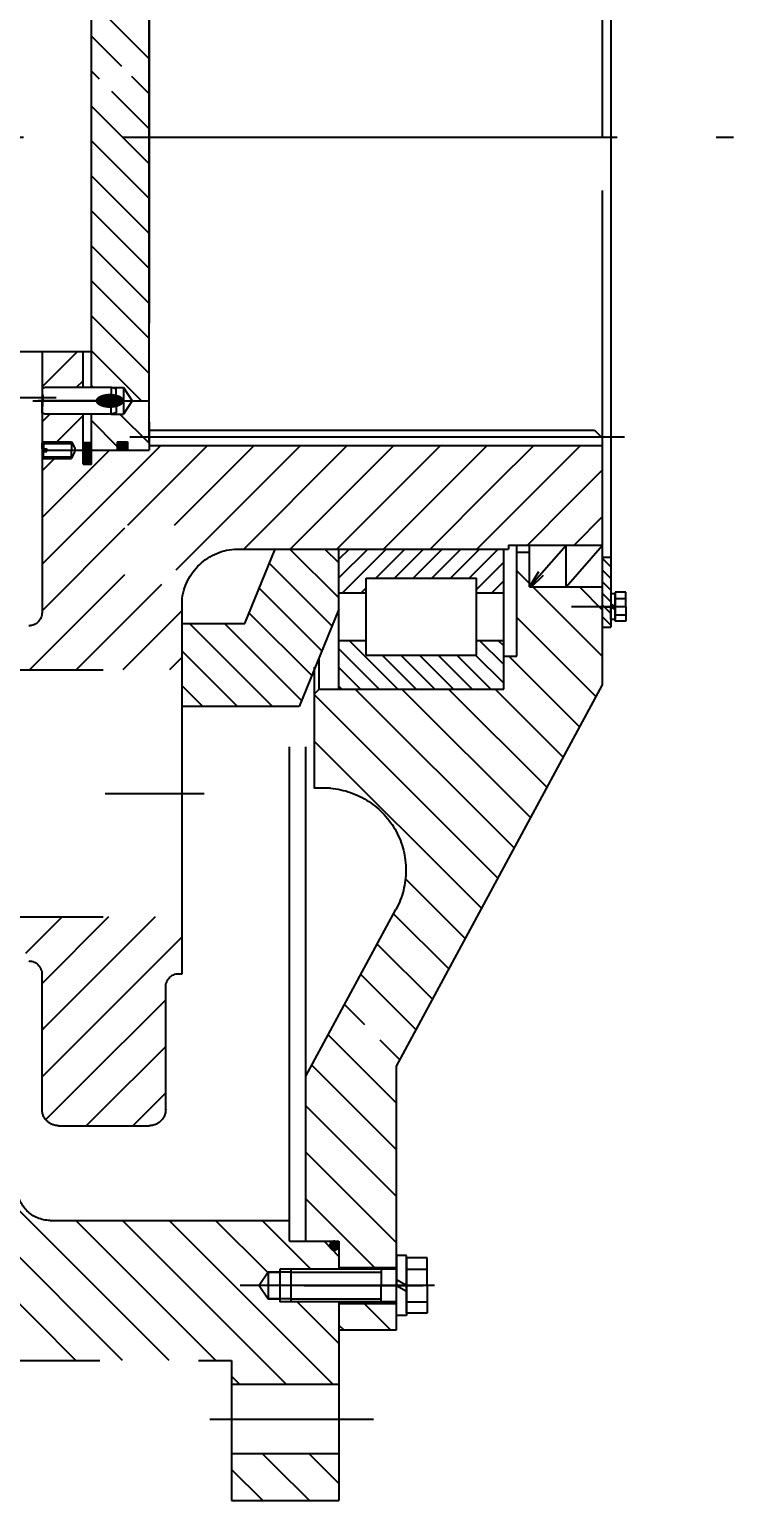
# Model space of a CAD drawing. Header units: millimetres. Extents: x 0 to 12600, y -349 to 8910.
# Drawn here: x 6378 to 6805, y 4585 to 5478 of the extents above; entities that cross this region are included whole.
import ezdxf
from ezdxf.enums import TextEntityAlignment as Align

# ---------------------------------------------------------------- set-up
doc = ezdxf.new("R2010")
doc.units = ezdxf.units.MM
doc.header["$LTSCALE"] = 300
doc.linetypes.add('G', pattern=[2, 1.25, -0.25, 0.25, -0.25])
doc.linetypes.add('K', pattern=[2.5, 1.25, -0.25, 0.25, -0.25, 0.25, -0.25])
for name, color, linetype in [('01', 7, 'Continuous'), ('05', 142, 'G'), ('07', 6, 'K')]:
    doc.layers.add(name, color=color, linetype=linetype)
doc.styles.get("Standard").update_dxf_attribs({"font": 'isocp', "width": 0.707, "bigfont": 'intecad.shx'})

# ---------------------------------------------------------------- blocks, each defined once
blk = doc.blocks.new('FDSDSDFG')
at = {"layer": '05', "color": 142, "linetype": 'G', "ltscale": 0.8}
blk.add_line((-2937.48, 14554.18), (-2937.48, 13703.57), dxfattribs=at)
at = {"layer": '07', "color": 6, "linetype": 'K', "ltscale": 0.8}
for p, q in [((-2779.26, 14114.32), (-2779.26, 14701.67)), ((-2539.18, 14564.66), (-2539.18, 14020.72)), ((-2614.18, 14505.96), (-2614.18, 14037.96)), ((-2464.18, 14505.96), (-2464.18, 14037.96)), ((-2194.98, 14507.96), (-2194.98, 14007.96)), ((-2194.98, 14507.96), (-2194.98, 14007.96)), ((-2312.48, 14456.16), (-2312.48, 14116.81)), ((-2807.33, 14139.96), (-2807.33, 14092.96)), ((-2807.33, 14122.96), (-2648.83, 14122.96)), ((-2751.48, 14122.96), (-2752.48, 14121.96)), ((-2752.48, 14122.96), (-2752.48, 14105.12)), ((-2752.48, 14121.96), (-2748.28, 14121.96)), ((-2748.28, 14122.96), (-2751.48, 14122.96)), ((-2751.48, 14122.96), (-2751.48, 14104.55)), ((-2748.28, 14122.96), (-2748.28, 14119.96)), ((-2748.28, 14119.96), (-2747.48, 14119.96)), ((-2747.48, 14122.96), (-2747.48, 14102.96)), ((-2746.68, 14119.96), (-2747.48, 14119.96)), ((-2746.68, 14122.96), (-2743.48, 14122.96)), ((-2746.68, 14122.96), (-2746.68, 14119.96)), ((-2742.48, 14121.96), (-2746.68, 14121.96)), ((-2743.48, 14122.96), (-2742.48, 14121.96)), ((-2743.48, 14122.96), (-2743.48, 14104.55)), ((-2742.48, 14122.96), (-2742.48, 14105.12)), ((-2347.48, 14122.96), (-2429.45, 14122.96)), ((-2279.98, 14117.96), (-2279.98, 13972.96)), ((-2337.48, 14112.96), (-2337.48, 14057.96)), ((-2785.4, 14097.96), (-2807.33, 14097.96)), ((-2738.89, 14097.96), (-2769.4, 14097.96)), ((-2752.48, 14105.12), (-2748.73, 14102.96)), ((-2752.48, 14105.12), (-2747.48, 14105.12)), ((-2752.08, 14097.96), (-2752.08, 14092.96)), ((-2748.73, 14102.96), (-2747.48, 14102.96)), ((-2742.48, 14105.12), (-2747.48, 14105.12)), ((-2747.48, 14103.72), (-2747.48, 14097.96)), ((-2746.23, 14102.96), (-2747.48, 14102.96)), ((-2747.48, 14099.72), (-2747.48, 14097.96)), ((-2742.48, 14105.12), (-2746.23, 14102.96)), ((-2738.89, 14097.96), (-2738.89, 14092.96)), ((-2785.4, 14092.96), (-3136.06, 14092.96)), ((-2738.89, 14092.96), (-2769.4, 14092.96)), ((-2747.48, 14092.96), (-2747.48, 14057.96)), ((-2752.48, 14077.12), (-2752.48, 14071.12)), ((-2747.48, 14077.12), (-2752.48, 14077.12)), ((-2752.48, 14071.12), (-2747.48, 14071.12)), ((-2755.48, 14069.78), (-2755.48, 13767.25)), ((-3124.63, 14057.96), (-2747.48, 14057.96)), ((-2752.48, 14057.96), (-3122.48, 14057.96)), ((-2759.68, 14057.96), (-2759.68, 13787.96)), ((-2750.33, 14057.96), (-2750.33, 13782.96)), ((-2347.48, 14047.96), (-2421.75, 14047.96)), ((-2429.75, 14037.96), (-2657.48, 14037.96)), ((-2642.33, 14037.96), (-2642.33, 13999.91)), ((-2591.9, 13967.01), (-2591.9, 14037.96)), ((-2429.75, 14039.96), (-2429.75, 14037.96)), ((-2159.48, 14021.11), (-2159.48, 13921.86)), ((-2687.48, 14002.96), (-2687.48, 13839.96)), ((-2194.98, 14007.96), (-2109.98, 14007.96)), ((-2180.58, 14007.96), (-2180.58, 13942.96)), ((-2138.58, 14007.96), (-2138.58, 13942.96)), ((-2109.98, 14007.96), (-2109.98, 13942.96)), ((-2267.48, 13972.96), (-2591.9, 13972.96)), ((-2267.48, 13972.96), (-2591.9, 13972.96)), ((-2267.48, 13972.96), (-2267.48, 13942.96)), ((-2240.5, 13887.39), (-2240.5, 13971.51)), ((-2240.5, 13964.06), (-2240.5, 13891.87)), ((-2615.71, 13957.96), (-2542.29, 13957.96)), ((-2599.48, 13957.96), (-2602.48, 13954.96)), ((-2267.48, 13962.96), (-2601.87, 13962.96)), ((-2267.48, 13962.96), (-2594.5, 13962.96)), ((-2542.29, 13947.96), (-2542.29, 13957.96)), ((-2367.48, 13962.96), (-2468.72, 13908.28)), ((-2602.48, 13954.96), (-2602.48, 13842.96)), ((-2602.48, 13942.96), (-2687.48, 13942.96)), ((-2687.48, 13925.46), (-2669.98, 13942.96)), ((-2687.48, 13936.77), (-2681.29, 13942.96)), ((-2687.48, 13914.15), (-2660.98, 13940.65)), ((-2660.98, 13942.96), (-2660.98, 13926.38)), ((-2631.98, 13942.96), (-2631.98, 13926.38)), ((-2602.48, 13918.57), (-2626.86, 13942.96)), ((-2602.48, 13929.89), (-2615.55, 13942.96)), ((-2602.48, 13941.2), (-2604.23, 13942.96)), ((-2267.48, 13942.96), (-2250.5, 13942.96)), ((-2230.5, 13942.96), (-2109.98, 13942.96)), ((-2213.52, 13942.96), (-2213.52, 13907.96)), ((-2663.93, 13926.38), (-2660.98, 13929.33)), ((-2602.48, 13907.26), (-2631.98, 13936.76)), ((-2687.48, 13902.83), (-2669.85, 13920.46)), ((-2669.85, 13926.38), (-2669.85, 13859.53)), ((-2623.11, 13926.38), (-2669.85, 13926.38)), ((-2623.11, 13926.38), (-2623.11, 13859.53)), ((-2602.48, 13895.95), (-2623.11, 13916.58)), ((-2687.48, 13891.52), (-2669.85, 13909.15)), ((-2602.48, 13884.63), (-2623.11, 13905.26)), ((-2373.52, 13907.96), (-2604.98, 13782.96)), ((-2213.52, 13907.96), (-2373.52, 13907.96)), ((-2213.52, 13907.96), (-2373.52, 13907.96)), ((-2687.48, 13880.21), (-2669.85, 13897.83)), ((-2602.48, 13873.32), (-2623.11, 13893.95)), ((-2687.48, 13868.89), (-2669.85, 13886.52)), ((-2687.48, 13857.58), (-2669.85, 13875.21)), ((-2602.48, 13862.01), (-2623.11, 13882.63)), ((-2602.48, 13850.69), (-2623.11, 13871.32)), ((-2687.48, 13846.27), (-2669.85, 13863.89)), ((-2679.47, 13842.96), (-2662.9, 13859.53)), ((-2623.11, 13859.53), (-2669.85, 13859.53)), ((-2660.98, 13859.53), (-2660.98, 13842.96)), ((-2631.98, 13859.53), (-2631.98, 13842.96)), ((-2617.37, 13842.96), (-2631.98, 13857.57)), ((-2606.06, 13842.96), (-2623.11, 13860.01)), ((-2668.16, 13842.96), (-2660.98, 13850.14)), ((-2602.48, 13842.96), (-2687.48, 13842.96)), ((-2628.68, 13842.96), (-2631.98, 13846.25)), ((-2622.48, 13842.96), (-2622.48, 13834.96)), ((-2622.48, 13834.96), (-2689.83, 13834.96)), ((-2685.48, 13834.96), (-2685.48, 13827.36)), ((-2685.48, 13827.96), (-2685.48, 13827.36)), ((-2759.68, 13787.96), (-2754.68, 13782.96)), ((-2755.48, 13792.96), (-2755.48, 13782.96)), ((-2937.48, 13782.96), (-3269.98, 13782.96)), ((-3234.98, 13777.96), (-2937.48, 13777.96)), ((-2604.98, 13782.96), (-2937.38, 13782.96)), ((-2937.38, 13777.96), (-2639.98, 13777.96)), ((-2604.98, 13782.96), (-2751.23, 13782.96)), ((-2682.48, 13782.96), (-2682.48, 13777.96)), ((-2652.48, 13781.58), (-2652.48, 13775.58)), ((-2639.98, 13782.96), (-2639.98, 13777.96))]:
    blk.add_line(p, q, dxfattribs=at)
at = {"layer": '07', "color": 6, "linetype": 'K'}
for p, q in [((-2194.98, 14102.35), (-2287.27, 14194.65)), ((-2194.98, 14074.07), (-2292.68, 14171.77)), ((-2194.98, 14045.79), (-2292.68, 14143.49)), ((-2777.4, 14128.53), (-2777.4, 14057.96)), ((-2777.4, 14075.56), (-2777.4, 14125.36)), ((-2671.75, 14072.96), (-2614.18, 14130.53)), ((-2464.18, 14110.83), (-2442.05, 14132.96)), ((-2807.33, 14101.48), (-2785.85, 14122.96)), ((-2807.33, 14122.69), (-2807.06, 14122.96)), ((-2785.4, 14120.96), (-2784.87, 14122.96)), ((-2785.4, 14080.96), (-2785.4, 14120.96)), ((-2784.87, 14122.96), (-2777.4, 14122.96)), ((-2781.4, 14122.96), (-2780.6, 14122.5)), ((-2780.6, 14122.5), (-2777.4, 14122.5)), ((-2769.94, 14122.96), (-2777.4, 14122.96)), ((-2774.2, 14122.5), (-2777.4, 14122.5)), ((-2773.4, 14122.96), (-2774.2, 14122.5)), ((-2769.4, 14120.96), (-2769.94, 14122.96)), ((-2769.4, 14118.19), (-2764.63, 14122.96)), ((-2769.4, 14080.96), (-2769.4, 14120.96)), ((-2750.33, 14050.95), (-2678.32, 14122.96)), ((-2747.48, 14082.08), (-2706.6, 14122.96)), ((-2742.48, 14115.37), (-2734.89, 14122.96)), ((-2700.03, 14072.96), (-2650.03, 14122.96)), ((-2464.18, 14082.54), (-2423.76, 14122.96)), ((-2464.18, 14054.26), (-2397.08, 14121.36)), ((-2397.08, 14121.36), (-2395.48, 14122.96)), ((-2379.35, 14110.8), (-2367.19, 14122.96)), ((-2361.63, 14100.23), (-2341.16, 14120.71)), ((-2768.42, 14097.96), (-2752.48, 14113.9)), ((-2452.19, 14037.96), (-2379.35, 14110.8)), ((-2789.63, 14097.96), (-2785.4, 14102.19)), ((-2752.08, 14093.09), (-2747.21, 14097.96)), ((-2752.08, 14093.23), (-2747.35, 14097.96)), ((-2752.08, 14093.37), (-2747.49, 14097.96)), ((-2752.08, 14093.51), (-2747.63, 14097.96)), ((-2752.08, 14093.65), (-2747.77, 14097.96)), ((-2752.08, 14093.8), (-2747.91, 14097.96)), ((-2752.08, 14093.94), (-2748.06, 14097.96)), ((-2752.08, 14094.08), (-2748.2, 14097.96)), ((-2752.08, 14094.22), (-2748.34, 14097.96)), ((-2752.08, 14094.36), (-2748.48, 14097.96)), ((-2752.08, 14094.5), (-2748.62, 14097.96)), ((-2752.08, 14094.64), (-2748.76, 14097.96)), ((-2752.08, 14094.79), (-2748.9, 14097.96)), ((-2752.08, 14094.93), (-2749.05, 14097.96)), ((-2752.08, 14095.07), (-2749.19, 14097.96)), ((-2752.08, 14095.21), (-2749.33, 14097.96)), ((-2752.08, 14095.35), (-2749.47, 14097.96)), ((-2752.08, 14095.49), (-2749.61, 14097.96)), ((-2752.08, 14095.63), (-2749.75, 14097.96)), ((-2752.08, 14095.78), (-2749.89, 14097.96)), ((-2752.08, 14095.92), (-2750.04, 14097.96)), ((-2752.08, 14096.06), (-2750.18, 14097.96)), ((-2752.08, 14096.2), (-2750.32, 14097.96)), ((-2752.08, 14096.34), (-2750.46, 14097.96)), ((-2752.08, 14096.48), (-2750.6, 14097.96)), ((-2752.08, 14096.62), (-2750.74, 14097.96)), ((-2752.08, 14096.77), (-2750.88, 14097.96)), ((-2752.08, 14096.91), (-2751.03, 14097.96)), ((-2752.08, 14097.05), (-2751.17, 14097.96)), ((-2752.08, 14097.19), (-2751.31, 14097.96)), ((-2752.08, 14097.33), (-2751.45, 14097.96)), ((-2752.08, 14097.47), (-2751.59, 14097.96)), ((-2752.08, 14097.61), (-2751.73, 14097.96)), ((-2752.08, 14097.76), (-2751.87, 14097.96)), ((-2752.08, 14097.9), (-2752.02, 14097.96)), ((-2752.07, 14092.96), (-2747.07, 14097.96)), ((-2751.92, 14092.96), (-2746.92, 14097.96)), ((-2751.78, 14092.96), (-2746.78, 14097.96)), ((-2751.64, 14092.96), (-2746.64, 14097.96)), ((-2751.5, 14092.96), (-2746.5, 14097.96)), ((-2751.36, 14092.96), (-2746.36, 14097.96)), ((-2751.22, 14092.96), (-2746.22, 14097.96)), ((-2751.08, 14092.96), (-2746.08, 14097.96)), ((-2750.93, 14092.96), (-2745.93, 14097.96)), ((-2750.79, 14092.96), (-2745.79, 14097.96)), ((-2750.65, 14092.96), (-2745.65, 14097.96)), ((-2750.51, 14092.96), (-2745.51, 14097.96)), ((-2750.37, 14092.96), (-2745.37, 14097.96)), ((-2750.23, 14092.96), (-2745.23, 14097.96)), ((-2750.09, 14092.96), (-2745.09, 14097.96)), ((-2749.94, 14092.96), (-2744.94, 14097.96)), ((-2749.8, 14092.96), (-2744.8, 14097.96)), ((-2749.66, 14092.96), (-2744.66, 14097.96)), ((-2749.52, 14092.96), (-2744.52, 14097.96)), ((-2749.38, 14092.96), (-2744.38, 14097.96)), ((-2749.24, 14092.96), (-2744.24, 14097.96)), ((-2749.1, 14092.96), (-2744.1, 14097.96)), ((-2748.96, 14092.96), (-2743.96, 14097.96)), ((-2748.81, 14092.96), (-2743.81, 14097.96)), ((-2748.67, 14092.96), (-2743.67, 14097.96)), ((-2748.53, 14092.96), (-2743.53, 14097.96)), ((-2748.39, 14092.96), (-2743.39, 14097.96)), ((-2748.25, 14092.96), (-2743.25, 14097.96)), ((-2748.11, 14092.96), (-2743.11, 14097.96)), ((-2747.97, 14092.96), (-2742.97, 14097.96)), ((-2747.82, 14092.96), (-2742.82, 14097.96)), ((-2747.68, 14092.96), (-2742.68, 14097.96)), ((-2747.54, 14092.96), (-2742.54, 14097.96)), ((-2747.4, 14092.96), (-2742.4, 14097.96)), ((-2747.26, 14092.96), (-2742.26, 14097.96)), ((-2747.12, 14092.96), (-2742.12, 14097.96)), ((-2746.98, 14092.96), (-2741.98, 14097.96)), ((-2746.83, 14092.96), (-2741.83, 14097.96)), ((-2746.69, 14092.96), (-2741.69, 14097.96)), ((-2746.55, 14092.96), (-2741.55, 14097.96)), ((-2746.41, 14092.96), (-2741.41, 14097.96)), ((-2746.27, 14092.96), (-2741.27, 14097.96)), ((-2746.13, 14092.96), (-2741.13, 14097.96)), ((-2745.99, 14092.96), (-2740.99, 14097.96)), ((-2745.84, 14092.96), (-2740.84, 14097.96)), ((-2745.7, 14092.96), (-2740.7, 14097.96)), ((-2745.56, 14092.96), (-2740.56, 14097.96)), ((-2745.42, 14092.96), (-2740.42, 14097.96)), ((-2745.28, 14092.96), (-2740.28, 14097.96)), ((-2745.14, 14092.96), (-2740.14, 14097.96)), ((-2745, 14092.96), (-2740, 14097.96)), ((-2744.85, 14092.96), (-2739.85, 14097.96)), ((-2744.71, 14092.96), (-2739.71, 14097.96)), ((-2744.57, 14092.96), (-2739.57, 14097.96)), ((-2744.43, 14092.96), (-2739.43, 14097.96)), ((-2744.29, 14092.96), (-2739.29, 14097.96)), ((-2744.15, 14092.96), (-2739.15, 14097.96)), ((-2744.01, 14092.96), (-2739.01, 14097.96)), ((-2743.86, 14092.96), (-2738.89, 14097.93)), ((-2665.84, 14050.59), (-2614.18, 14102.25)), ((-2413.91, 14047.96), (-2361.63, 14100.23)), ((-2194.98, 14017.5), (-2279.98, 14102.5)), ((-2984.97, 14057.96), (-3019.97, 14092.96)), ((-2980.3, 14074.5), (-2998.75, 14092.96)), ((-2972.67, 14088.08), (-2977.54, 14092.96)), ((-2937.48, 14074.11), (-2956.33, 14092.96)), ((-2900.11, 14057.96), (-2935.11, 14092.96)), ((-2878.9, 14057.96), (-2913.9, 14092.96)), ((-2857.69, 14057.96), (-2892.69, 14092.96)), ((-2836.48, 14057.96), (-2871.48, 14092.96)), ((-2815.26, 14057.96), (-2850.26, 14092.96)), ((-2794.05, 14057.96), (-2829.05, 14092.96)), ((-2777.4, 14062.53), (-2807.84, 14092.96)), ((-2785.4, 14091.74), (-2786.62, 14092.96)), ((-2749.58, 14077.12), (-2765.41, 14092.96)), ((-2743.72, 14092.96), (-2738.89, 14097.79)), ((-2743.58, 14092.96), (-2738.89, 14097.65)), ((-2743.44, 14092.96), (-2738.89, 14097.51)), ((-2743.3, 14092.96), (-2738.89, 14097.37)), ((-2743.16, 14092.96), (-2738.89, 14097.22)), ((-2743.02, 14092.96), (-2738.89, 14097.08)), ((-2742.87, 14092.96), (-2738.89, 14096.94)), ((-2742.73, 14092.96), (-2738.89, 14096.8)), ((-2742.59, 14092.96), (-2738.89, 14096.66)), ((-2742.45, 14092.96), (-2738.89, 14096.52)), ((-2742.31, 14092.96), (-2738.89, 14096.38)), ((-2742.17, 14092.96), (-2738.89, 14096.23)), ((-2742.03, 14092.96), (-2738.89, 14096.09)), ((-2741.88, 14092.96), (-2738.89, 14095.95)), ((-2741.74, 14092.96), (-2738.89, 14095.81)), ((-2741.6, 14092.96), (-2738.89, 14095.67)), ((-2741.46, 14092.96), (-2738.89, 14095.53)), ((-2741.32, 14092.96), (-2738.89, 14095.39)), ((-2741.18, 14092.96), (-2738.89, 14095.24)), ((-2741.04, 14092.96), (-2738.89, 14095.1)), ((-2740.89, 14092.96), (-2738.89, 14094.96)), ((-2740.75, 14092.96), (-2738.89, 14094.82)), ((-2740.61, 14092.96), (-2738.89, 14094.68)), ((-2740.47, 14092.96), (-2738.89, 14094.54)), ((-2740.33, 14092.96), (-2738.89, 14094.4)), ((-2740.19, 14092.96), (-2738.89, 14094.25)), ((-2740.05, 14092.96), (-2738.89, 14094.11)), ((-2739.9, 14092.96), (-2738.89, 14093.97)), ((-2739.76, 14092.96), (-2738.89, 14093.83)), ((-2739.62, 14092.96), (-2738.89, 14093.69)), ((-2739.48, 14092.96), (-2738.89, 14093.55)), ((-2739.34, 14092.96), (-2738.89, 14093.41)), ((-2739.2, 14092.96), (-2738.89, 14093.26)), ((-2739.06, 14092.96), (-2738.89, 14093.12)), ((-2738.91, 14092.96), (-2738.89, 14092.98)), ((-2385.62, 14047.96), (-2343.91, 14089.67)), ((-2343.91, 14089.67), (-2337.48, 14096.1)), ((-2942.54, 14057.96), (-2965.13, 14080.55)), ((-2785.4, 14080.96), (-2777.4, 14080.96)), ((-2784.6, 14077.96), (-2785.4, 14080.96)), ((-2785.4, 14080.96), (-2785.4, 14073.58)), ((-2769.4, 14080.96), (-2777.4, 14080.96)), ((-2770.21, 14077.96), (-2769.4, 14080.96)), ((-2769.4, 14080.96), (-2769.4, 14073.58)), ((-2921.33, 14057.96), (-2937.48, 14074.11)), ((-2785.4, 14073.58), (-2777.4, 14068.27)), ((-2785.4, 14073.58), (-2769.4, 14073.58)), ((-2777.4, 14077.96), (-2784.6, 14077.96)), ((-2777.4, 14077.96), (-2770.21, 14077.96)), ((-2777.4, 14068.27), (-2769.4, 14073.58)), ((-2751.62, 14057.96), (-2769.4, 14075.74)), ((-2752.48, 14072.18), (-2747.53, 14077.12)), ((-2752.48, 14072.32), (-2747.68, 14077.12)), ((-2752.48, 14072.47), (-2747.82, 14077.12)), ((-2752.48, 14072.61), (-2747.96, 14077.12)), ((-2752.48, 14072.75), (-2748.1, 14077.12)), ((-2752.48, 14072.89), (-2748.24, 14077.12)), ((-2752.48, 14073.03), (-2748.38, 14077.12)), ((-2752.48, 14073.17), (-2748.52, 14077.12)), ((-2752.48, 14073.31), (-2748.67, 14077.12)), ((-2752.48, 14073.46), (-2748.81, 14077.12)), ((-2752.48, 14073.6), (-2748.95, 14077.12)), ((-2752.48, 14073.74), (-2749.09, 14077.12)), ((-2752.48, 14073.88), (-2749.23, 14077.12)), ((-2752.48, 14074.02), (-2749.37, 14077.12)), ((-2752.48, 14074.16), (-2749.51, 14077.12)), ((-2752.48, 14074.3), (-2749.66, 14077.12)), ((-2752.48, 14074.45), (-2749.8, 14077.12)), ((-2752.48, 14074.59), (-2749.94, 14077.12)), ((-2752.48, 14074.73), (-2750.08, 14077.12)), ((-2752.48, 14074.87), (-2750.22, 14077.12)), ((-2752.48, 14075.01), (-2750.36, 14077.12)), ((-2752.48, 14075.15), (-2750.5, 14077.12)), ((-2752.48, 14075.29), (-2750.65, 14077.12)), ((-2752.48, 14075.44), (-2750.79, 14077.12)), ((-2752.48, 14075.58), (-2750.93, 14077.12)), ((-2752.48, 14075.72), (-2751.07, 14077.12)), ((-2752.48, 14075.86), (-2751.21, 14077.12)), ((-2752.48, 14076), (-2751.35, 14077.12)), ((-2752.48, 14076.14), (-2751.49, 14077.12)), ((-2752.48, 14076.28), (-2751.64, 14077.12)), ((-2752.48, 14076.43), (-2751.78, 14077.12)), ((-2752.48, 14076.57), (-2751.92, 14077.12)), ((-2752.48, 14076.71), (-2752.06, 14077.12)), ((-2752.48, 14076.85), (-2752.2, 14077.12)), ((-2752.48, 14076.99), (-2752.34, 14077.12)), ((-2752.48, 14072.04), (-2747.48, 14077.04)), ((-2752.48, 14071.9), (-2747.48, 14076.9)), ((-2752.48, 14071.76), (-2747.48, 14076.76)), ((-2752.48, 14071.62), (-2747.48, 14076.62)), ((-2752.48, 14071.48), (-2747.48, 14076.48)), ((-2752.48, 14071.33), (-2747.48, 14076.33)), ((-2752.48, 14071.19), (-2747.48, 14076.19)), ((-2752.4, 14071.12), (-2747.48, 14076.05)), ((-2752.26, 14071.12), (-2747.48, 14075.91)), ((-2752.12, 14071.12), (-2747.48, 14075.77)), ((-2751.98, 14071.12), (-2747.48, 14075.63)), ((-2751.84, 14071.12), (-2747.48, 14075.49)), ((-2751.7, 14071.12), (-2747.48, 14075.34)), ((-2751.56, 14071.12), (-2747.48, 14075.2)), ((-2751.41, 14071.12), (-2747.48, 14075.06)), ((-2751.27, 14071.12), (-2747.48, 14074.92)), ((-2751.13, 14071.12), (-2747.48, 14074.78)), ((-2750.99, 14071.12), (-2747.48, 14074.64)), ((-2750.85, 14071.12), (-2747.48, 14074.5)), ((-2750.71, 14071.12), (-2747.48, 14074.35)), ((-2750.57, 14071.12), (-2747.48, 14074.21)), ((-2750.42, 14071.12), (-2747.48, 14074.07)), ((-2750.33, 14022.67), (-2701.84, 14071.15)), ((-2750.28, 14071.12), (-2747.48, 14073.93)), ((-2750.14, 14071.12), (-2747.48, 14073.79)), ((-2750, 14071.12), (-2747.48, 14073.65)), ((-2749.86, 14071.12), (-2747.48, 14073.51)), ((-2749.72, 14071.12), (-2747.48, 14073.36)), ((-2749.58, 14071.12), (-2747.48, 14073.22)), ((-2749.43, 14071.12), (-2747.48, 14073.08)), ((-2749.29, 14071.12), (-2747.48, 14072.94)), ((-2749.15, 14071.12), (-2747.48, 14072.8)), ((-2749.01, 14071.12), (-2747.48, 14072.66)), ((-2748.87, 14071.12), (-2747.48, 14072.52)), ((-2748.73, 14071.12), (-2747.48, 14072.37)), ((-2748.59, 14071.12), (-2747.48, 14072.23)), ((-2748.44, 14071.12), (-2747.48, 14072.09)), ((-2748.3, 14071.12), (-2747.48, 14071.95)), ((-2748.16, 14071.12), (-2747.48, 14071.81)), ((-2748.02, 14071.12), (-2747.48, 14071.67)), ((-2747.88, 14071.12), (-2747.48, 14071.53)), ((-2747.74, 14071.12), (-2747.48, 14071.38)), ((-2747.6, 14071.12), (-2747.48, 14071.24)), ((-2650.18, 14037.96), (-2614.18, 14073.96)), ((-2252.9, 14047.14), (-2279.98, 14074.22)), ((-2963.75, 14057.96), (-2974.19, 14068.39)), ((-2357.34, 14047.96), (-2337.48, 14067.82)), ((-2621.9, 14037.96), (-2614.18, 14045.68)), ((-2180.58, 13946.53), (-2279.98, 14045.93)), ((-2180.58, 13974.82), (-2252.9, 14047.14)), ((-2750.33, 13994.38), (-2701.84, 14042.87)), ((-2750.33, 13966.1), (-2674.58, 14041.85)), ((-2591.9, 14004.31), (-2625.56, 14037.96)), ((-2591.9, 14025.52), (-2604.34, 14037.96)), ((-2591.9, 13983.09), (-2642.33, 14033.51)), ((-2248.31, 13985.98), (-2279.98, 14017.65)), ((-2595.55, 13965.53), (-2642.33, 14012.3)), ((-2746.36, 13941.78), (-2687.48, 14000.66)), ((-2642.33, 13999.91), (-2687.48, 13981.54)), ((-2240.5, 13884.89), (-2240.5, 14002.82)), ((-2180.58, 14003.1), (-2185.43, 14007.96)), ((-2109.98, 13989.07), (-2128.87, 14007.96)), ((-2625.71, 13953.26), (-2663.67, 13991.22)), ((-2610.63, 13959.39), (-2648.59, 13997.36)), ((-2248.5, 13985.86), (-2240.5, 13991.17)), ((-2240.5, 13991.17), (-2232.5, 13985.86)), ((-2640.79, 13947.12), (-2678.75, 13985.09)), ((-2250.5, 13959.88), (-2279.98, 13989.36)), ((-2248.5, 13971.96), (-2248.5, 13985.86)), ((-2248.5, 13985.86), (-2248.5, 13978.66)), ((-2248.5, 13985.86), (-2232.5, 13985.86)), ((-2232.5, 13971.96), (-2232.5, 13985.86)), ((-2232.5, 13985.86), (-2232.5, 13978.91)), ((-2131.11, 13981.92), (-2138.58, 13989.39)), ((-2109.98, 13960.79), (-2131.11, 13981.92)), ((-2250.5, 13971.96), (-2250.5, 13978.66)), ((-2250.5, 13978.66), (-2230.5, 13978.66)), ((-2230.5, 13971.96), (-2230.5, 13978.66)), ((-2741.2, 13918.65), (-2687.48, 13972.38)), ((-2657.84, 13942.96), (-2687.48, 13972.6)), ((-2651.02, 13942.96), (-2591.9, 13967.01)), ((-2250.5, 13907.96), (-2250.5, 13971.96)), ((-2250.5, 13971.96), (-2230.5, 13971.96)), ((-2248.5, 13971.96), (-2248.5, 13917.23)), ((-2232.5, 13971.96), (-2232.5, 13917.23)), ((-2230.5, 13907.96), (-2230.5, 13971.96)), ((-2205.29, 13942.96), (-2230.5, 13968.17)), ((-2599.18, 13957.96), (-2487.58, 13846.36)), ((-2570.9, 13957.96), (-2469.22, 13856.28)), ((-2542.61, 13957.96), (-2542.29, 13957.64)), ((-2374.25, 13959.3), (-2322.91, 13907.96)), ((-2349.62, 13962.96), (-2294.62, 13907.96)), ((-2321.34, 13962.96), (-2266.34, 13907.96)), ((-2293.05, 13962.96), (-2251.5, 13921.4)), ((-2120.43, 13942.96), (-2138.58, 13961.1)), ((-2679.05, 13942.96), (-2687.48, 13951.39)), ((-2602.48, 13954.96), (-2621.01, 13954.96)), ((-2392.62, 13949.38), (-2351.19, 13907.96)), ((-2267.48, 13951.82), (-2258.08, 13942.96)), ((-2261.86, 13942.96), (-2267.48, 13948.58)), ((-2267.34, 13945.63), (-2264.52, 13948.44)), ((-2267.34, 13945.76), (-2264.66, 13948.44)), ((-2267.34, 13945.91), (-2264.81, 13948.44)), ((-2267.33, 13945.5), (-2264.39, 13948.43)), ((-2267.33, 13946.06), (-2264.96, 13948.43)), ((-2267.31, 13945.37), (-2264.27, 13948.41)), ((-2267.3, 13946.23), (-2265.13, 13948.4)), ((-2267.29, 13945.25), (-2264.15, 13948.39)), ((-2267.27, 13945.13), (-2264.03, 13948.37)), ((-2267.26, 13946.41), (-2265.3, 13948.37)), ((-2267.24, 13945.02), (-2263.92, 13948.34)), ((-2267.21, 13946.61), (-2265.5, 13948.31)), ((-2267.2, 13944.91), (-2263.81, 13948.3)), ((-2267.16, 13944.81), (-2263.71, 13948.26)), ((-2267.12, 13946.83), (-2265.73, 13948.22)), ((-2267.12, 13944.71), (-2263.64, 13948.2)), ((-2267.08, 13944.61), (-2263.57, 13948.13)), ((-2267.03, 13944.52), (-2263.49, 13948.06)), ((-2266.98, 13947.12), (-2266.02, 13948.08)), ((-2266.98, 13944.43), (-2263.42, 13947.99)), ((-2266.93, 13944.34), (-2263.35, 13947.92)), ((-2266.87, 13944.25), (-2263.27, 13947.85)), ((-2266.81, 13944.17), (-2263.2, 13947.78)), ((-2266.75, 13944.09), (-2263.13, 13947.71)), ((-2266.69, 13944.02), (-2263.06, 13947.65)), ((-2266.62, 13943.94), (-2262.98, 13947.58)), ((-2266.55, 13943.87), (-2262.91, 13947.51)), ((-2266.48, 13943.8), (-2262.84, 13947.44)), ((-2266.4, 13943.73), (-2262.76, 13947.37)), ((-2266.32, 13943.67), (-2262.69, 13947.3)), ((-2266.24, 13943.61), (-2262.62, 13947.23)), ((-2266.16, 13943.55), (-2262.55, 13947.17)), ((-2266.08, 13943.49), (-2262.47, 13947.1)), ((-2265.99, 13943.44), (-2262.4, 13947.03)), ((-2265.89, 13943.39), (-2262.33, 13946.96)), ((-2265.8, 13943.35), (-2262.26, 13946.89)), ((-2265.7, 13943.3), (-2262.2, 13946.8)), ((-2265.6, 13943.26), (-2262.16, 13946.7)), ((-2265.5, 13943.23), (-2262.12, 13946.6)), ((-2265.39, 13943.19), (-2262.09, 13946.49)), ((-2265.28, 13943.16), (-2262.06, 13946.38)), ((-2265.16, 13943.14), (-2262.04, 13946.26)), ((-2265.04, 13943.12), (-2262.02, 13946.14)), ((-2750.33, 13937.81), (-2746.36, 13941.78)), ((-2736.05, 13895.53), (-2687.48, 13944.09)), ((-2410.98, 13939.46), (-2398.83, 13927.31)), ((-2264.91, 13943.1), (-2262, 13946.01)), ((-2264.78, 13943.1), (-2261.99, 13945.88)), ((-2264.64, 13943.09), (-2261.99, 13945.74)), ((-2264.49, 13943.1), (-2262, 13945.59)), ((-2264.33, 13943.11), (-2262.01, 13945.44)), ((-2264.17, 13943.14), (-2262.04, 13945.27)), ((-2263.98, 13943.18), (-2262.08, 13945.09)), ((-2263.78, 13943.25), (-2262.14, 13944.88)), ((-2263.54, 13943.34), (-2262.24, 13944.64)), ((-2263.23, 13943.51), (-2262.41, 13944.33)), ((-2251.5, 13942.96), (-2251.5, 13907.96)), ((-2240.5, 13886.39), (-2240.5, 13945.51)), ((-2229.5, 13942.96), (-2229.5, 13907.96)), ((-2216.49, 13942.96), (-2213.52, 13939.99)), ((-2602.48, 13932.97), (-2505.95, 13836.44)), ((-2429.35, 13929.55), (-2395.75, 13895.95)), ((-2447.71, 13919.63), (-2414.12, 13886.03)), ((-2229.5, 13927.68), (-2213.52, 13911.7)), ((-2750.33, 13909.53), (-2741.2, 13918.65)), ((-2730.89, 13872.4), (-2687.48, 13915.81)), ((-2389.69, 13918.17), (-2377.39, 13905.87)), ((-2250.5, 13917.23), (-2240.5, 13917.23)), ((-2230.5, 13917.23), (-2240.5, 13917.23)), ((-2602.48, 13904.69), (-2524.31, 13826.52)), ((-2487.21, 13902.56), (-2450.85, 13866.19)), ((-2466.08, 13909.71), (-2432.48, 13876.11)), ((-2258.75, 13907.96), (-2240.5, 13907.96)), ((-2258.75, 13901.96), (-2258.75, 13907.96)), ((-2240.5, 13901.96), (-2258.75, 13901.96)), ((-2257.26, 13889.46), (-2257.26, 13901.96)), ((-2257.26, 13901.96), (-2240.5, 13901.96)), ((-2250.5, 13901.96), (-2250.5, 13889.46)), ((-2240.5, 13901.96), (-2243.96, 13907.96)), ((-2240.5, 13899.86), (-2240.5, 13910.05)), ((-2222.25, 13907.96), (-2240.5, 13907.96)), ((-2240.5, 13907.96), (-2237.03, 13901.96)), ((-2223.73, 13901.96), (-2240.5, 13901.96)), ((-2240.5, 13901.96), (-2222.25, 13901.96)), ((-2230.5, 13901.96), (-2230.5, 13889.46)), ((-2223.73, 13889.46), (-2223.73, 13901.96)), ((-2222.25, 13901.96), (-2222.25, 13907.96)), ((-2750.33, 13881.24), (-2736.05, 13895.53)), ((-2725.73, 13849.27), (-2687.48, 13887.53)), ((-2240.5, 13889.46), (-2257.26, 13889.46)), ((-2240.5, 13889.46), (-2223.73, 13889.46)), ((-2602.48, 13876.4), (-2542.68, 13816.6)), ((-2750.33, 13852.96), (-2730.89, 13872.4)), ((-2720.57, 13826.15), (-2687.48, 13859.24)), ((-2750.33, 13824.68), (-2725.73, 13849.27)), ((-2602.48, 13848.12), (-2561.04, 13806.68)), ((-2689.83, 13839.96), (-2689.83, 13782.96)), ((-2689.83, 13839.96), (-2687.48, 13839.96)), ((-2622.48, 13839.83), (-2579.41, 13796.77)), ((-2674.17, 13834.96), (-2666.57, 13827.36)), ((-2645.89, 13834.96), (-2597.78, 13786.85)), ((-2750.33, 13796.39), (-2720.57, 13826.15)), ((-2715.41, 13803.02), (-2689.83, 13828.61)), ((-2664.43, 13827.36), (-2689.83, 13827.36)), ((-2664.43, 13827.36), (-2689.83, 13805.16)), ((-2664.43, 13827.36), (-2673.87, 13821.6)), ((-2664.43, 13826.2), (-2671.58, 13818.84)), ((-2664.43, 13827.36), (-2664.43, 13805.16)), ((-2664.43, 13825.21), (-2622.17, 13782.96)), ((-2664.43, 13805.16), (-2689.83, 13782.96)), ((-2664.43, 13805.16), (-2689.83, 13805.16)), ((-2664.43, 13805.16), (-2664.43, 13782.96)), ((-2735.48, 13782.96), (-2715.41, 13803.02)), ((-2707.19, 13782.96), (-2689.83, 13800.32)), ((-2664.43, 13796.93), (-2650.46, 13782.96)), ((-2652.48, 13768.89), (-2652.48, 13801.91)), ((-2676.68, 13777.96), (-2681.68, 13782.96)), ((-2669.61, 13777.96), (-2674.61, 13782.96)), ((-2662.54, 13777.96), (-2667.54, 13782.96)), ((-2655.47, 13777.96), (-2660.47, 13782.96)), ((-2660.18, 13777.96), (-2652.48, 13777.96)), ((-2660.18, 13775.36), (-2660.18, 13777.96)), ((-2652.48, 13775.36), (-2653.98, 13777.96)), ((-2652.48, 13782.04), (-2653.4, 13782.96)), ((-2648.4, 13777.96), (-2652.48, 13782.04)), ((-2652.48, 13773.26), (-2652.48, 13780.05)), ((-2644.78, 13777.96), (-2652.48, 13777.96)), ((-2652.48, 13777.96), (-2650.98, 13775.36)), ((-2641.33, 13777.96), (-2646.33, 13782.96)), ((-2644.78, 13775.36), (-2644.78, 13777.96)), ((-2661.36, 13775.36), (-2652.48, 13775.36)), ((-2661.36, 13768.96), (-2661.36, 13775.36)), ((-2652.48, 13768.96), (-2661.36, 13768.96)), ((-2652.48, 13775.36), (-2660.18, 13775.36)), ((-2657.48, 13775.36), (-2657.48, 13768.96)), ((-2643.59, 13775.36), (-2652.48, 13775.36)), ((-2652.48, 13775.36), (-2644.78, 13775.36)), ((-2652.48, 13768.96), (-2643.59, 13768.96)), ((-2647.48, 13775.36), (-2647.48, 13768.96)), ((-2643.59, 13768.96), (-2643.59, 13775.36))]:
    blk.add_line(p, q, dxfattribs=at)
blk.add_circle((-2264.67, 13945.77), 2.68, dxfattribs=at)
at = {"layer": '07', "color": 6, "linetype": 'K', "ltscale": 0.8}
for centre, radius, start, end in [((-2299.98, 14117.96), 20, 0, 90), ((-2648.91, 14130.96), 8, 270.59719, 0), ((-2429.45, 14130.96), 8, 180, 270), ((-2347.48, 14112.96), 10, 0, 90), ((-2347.48, 14057.96), 10, 270, 0), ((-2421.75, 14039.96), 8, 90, 180), ((-2652.86, 14003.64), 34.62, 97.66253, 181.13488), ((-2492.48, 13952.28), 50, 184.95591, 298.37117)]:
    blk.add_arc(centre, radius, start, end, dxfattribs=at)
at = {"layer": '07', "color": 6, "linetype": 'K', "width": 0.605172}
blk.add_text('\\M+5A1F1', height=16, dxfattribs=at).set_placement((-2782.2, 14072.96), (-2772.6, 14072.96), align=Align.FIT)

msp = doc.modelspace()

# ---------------------------------------------------------------- block references
at = {"layer": '01', "xscale": -1, "rotation": 90}
msp.add_blockref('FDSDSDFG', (20509.02, 2474.86), dxfattribs=at)

doc.saveas('drawing.dxf')
